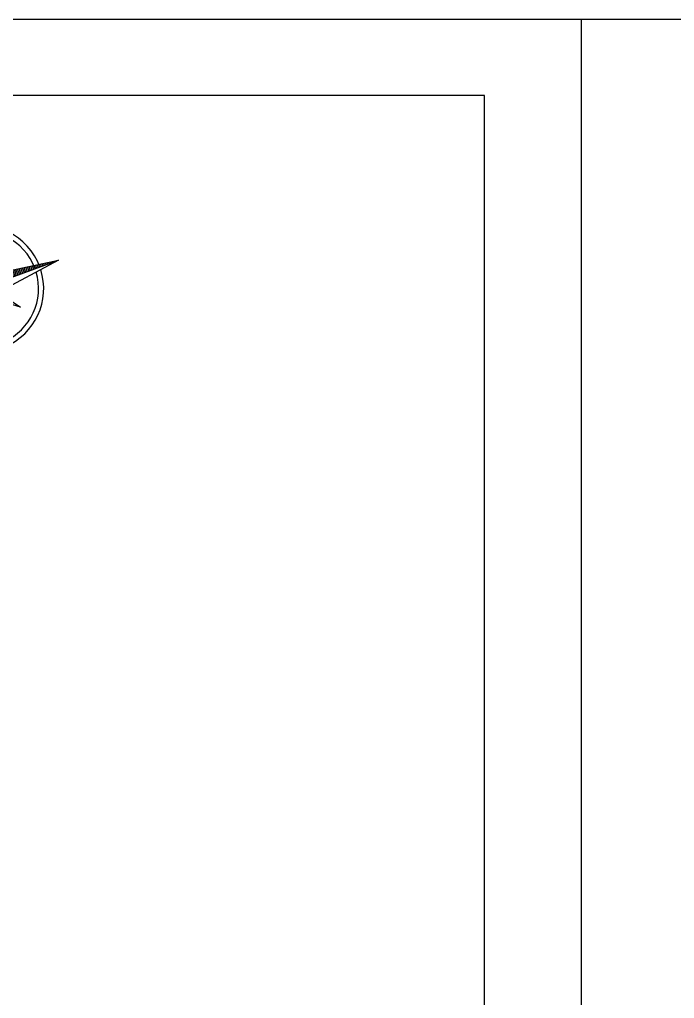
# Model space of a CAD drawing. Header units: inches. Extents: x -189245 to 740841, y -215444 to 469401.
# Drawn here: x -105746 to -80685, y -115892 to -78428 of the extents above; entities that cross this region are included whole.
import ezdxf

# ---------------------------------------------------------------- set-up
doc = ezdxf.new("R2010")
doc.units = ezdxf.units.IN
doc.header["$LTSCALE"] = 10
doc.header["$MEASUREMENT"] = 0
doc.layers.add('A-TTL', color=1, linetype='Continuous')
doc.layers.add('DEFPOINT', color=7, linetype='Continuous', plot=False)

# ---------------------------------------------------------------- blocks, each defined once
blk = doc.blocks.new('*X20')
at = {"color": 0, "linetype": 'ByBlock'}
for p, q in [((-217.53, 160.4998), (-217.53, 160.5)), ((-217.52, 160.4984), (-217.52, 160.5)), ((-217.51, 160.497), (-217.51, 160.5)), ((-217.5, 160.4955), (-217.5, 160.5)), ((-217.49, 160.4941), (-217.49, 160.5)), ((-217.48, 160.4927), (-217.48, 160.5)), ((-217.47, 160.4913), (-217.47, 160.5)), ((-217.46, 160.4898), (-217.46, 160.5)), ((-217.45, 160.4884), (-217.45, 160.5)), ((-217.44, 160.487), (-217.44, 160.5)), ((-217.43, 160.4855), (-217.43, 160.5)), ((-217.42, 160.4841), (-217.42, 160.5)), ((-217.41, 160.4827), (-217.41, 160.5)), ((-217.4, 160.4812), (-217.4, 160.5)), ((-217.39, 160.4798), (-217.39, 160.5)), ((-217.38, 160.4784), (-217.38, 160.5)), ((-217.37, 160.477), (-217.37, 160.5)), ((-217.36, 160.4755), (-217.36, 160.5)), ((-217.35, 160.4741), (-217.35, 160.5)), ((-217.34, 160.4727), (-217.34, 160.5)), ((-217.33, 160.4712), (-217.33, 160.5)), ((-217.32, 160.4698), (-217.32, 160.5)), ((-217.31, 160.4684), (-217.31, 160.5)), ((-217.3, 160.467), (-217.3, 160.5)), ((-217.29, 160.4655), (-217.29, 160.5)), ((-217.28, 160.4641), (-217.28, 160.5)), ((-217.27, 160.4627), (-217.27, 160.5)), ((-217.26, 160.4613), (-217.26, 160.5)), ((-217.25, 160.4598), (-217.25, 160.5)), ((-217.24, 160.4584), (-217.24, 160.5)), ((-217.23, 160.457), (-217.23, 160.5)), ((-217.22, 160.4555), (-217.22, 160.5)), ((-217.21, 160.4541), (-217.21, 160.5)), ((-217.2, 160.4527), (-217.2, 160.5)), ((-217.19, 160.4512), (-217.19, 160.5)), ((-217.18, 160.4498), (-217.18, 160.5)), ((-217.17, 160.4484), (-217.17, 160.5)), ((-217.16, 160.447), (-217.16, 160.5)), ((-217.15, 160.4455), (-217.15, 160.5)), ((-217.14, 160.4441), (-217.14, 160.5)), ((-217.13, 160.4427), (-217.13, 160.5)), ((-217.12, 160.4412), (-217.12, 160.5)), ((-217.11, 160.4398), (-217.11, 160.5)), ((-217.1, 160.4384), (-217.1, 160.5)), ((-217.09, 160.4412), (-217.09, 160.5)), ((-217.08, 160.4512), (-217.08, 160.5)), ((-217.07, 160.4613), (-217.07, 160.5)), ((-217.06, 160.4712), (-217.06, 160.5)), ((-217.05, 160.4812), (-217.05, 160.5)), ((-217.04, 160.4913), (-217.04, 160.5))]:
    blk.add_line(p, q, dxfattribs=at)
blk = doc.blocks.new('north2')
at = {"color": 0, "linetype": 'ByBlock'}
for p, q in [((-0.0625, 0.0625), (0, 0.5)), ((0, 0.5), (0.0625, 0.0625)), ((0, 0.5), (0, 0)), ((-0.0938, 0.0625), (-0.1875, 0.1875)), ((-0.1875, 0.1875), (-0.0625, 0.0937)), ((0.0625, 0.0937), (0.1875, 0.1875)), ((0.1875, 0.1875), (0.0937, 0.0625)), ((-0.5, 0), (-0.0625, 0.0625)), ((-0.0625, 0.0625), (0, 0)), ((0, 0), (0.0625, 0.0625)), ((0.0625, 0.0625), (0.5, 0)), ((0, 0), (-0.5, 0)), ((-0.0625, -0.0625), (-0.5, 0)), ((-0.0625, -0.0625), (0, 0)), ((0, 0), (0.0625, -0.0625)), ((0, 0), (0, -0.5)), ((0.5, 0), (0, 0)), ((0.5, 0), (0.0625, -0.0625)), ((-0.1875, -0.1875), (-0.0938, -0.0625)), ((-0.0625, -0.0938), (-0.1875, -0.1875)), ((0, -0.5), (-0.0625, -0.0625)), ((0.0625, -0.0625), (0, -0.5)), ((0.1875, -0.1875), (0.0625, -0.0938)), ((0.0937, -0.0625), (0.1875, -0.1875))]:
    blk.add_line(p, q, dxfattribs=at)
blk.add_lwpolyline([(0.5391, 0.0255), (0.5391, 0.0177), (0.5312, 0.0177), (0.5312, 0.0411), (0.5391, 0.0411), (0.5391, 0.0333), (0.6094, 0.0333), (0.6094, 0.0411), (0.6172, 0.0411), (0.6172, 0.0177), (0.5547, -0.0214), (0.6094, -0.0214), (0.6094, -0.0136), (0.6172, -0.0136), (0.6172, -0.037), (0.6094, -0.037), (0.6094, -0.0292), (0.5391, -0.0292), (0.5391, -0.037), (0.5312, -0.037), (0.5312, -0.0136), (0.5938, 0.0255), (0.5391, 0.0255)], dxfattribs=at)
for radius, start, end in [(0.3802, 92.58912, 177.41088), (0.3802, 0, 87.41088), (0.3494, 93.5464, 176.4536), (0.3494, 0, 86.4536), (0.3802, 182.58912, 267.41088), (0.3494, 183.5464, 266.4536), (0.3802, 270, 357.41088), (0.3494, 270, 356.4536)]:
    blk.add_arc((0, 0), radius, start, end, dxfattribs=at)
for p, rotation in [((-160.5, -217.0312), 270), ((-217.0312, 160.5), 180), ((160.5, 217.0312), 89.99999999999999)]:
    blk.add_blockref('*X20', p, dxfattribs=dict(at, rotation=rotation))
blk.add_blockref('*X20', (217.0312, -160.5), dxfattribs=at)

msp = doc.modelspace()

# ---------------------------------------------------------------- linework, layer by layer
at = {"layer": 'DEFPOINT', "linetype": 'Continuous'}
msp.add_line((-74245.06827, -78428.22268), (-84245.06827, -78428.22268), dxfattribs=at)
at = {"layer": 'DEFPOINT', "color": 2}
msp.add_lwpolyline([(-189245.06827, -152678.22268), (-84245.06827, -152678.22268), (-84245.06827, -78428.22268), (-189245.06827, -78428.22268)], close=True, dxfattribs=at)
at = {"layer": 'DEFPOINT', "color": 5}
msp.add_lwpolyline([(-183152.06827, -149778.22268), (-87952.06827, -149778.22268), (-87952.06827, -81328.22268), (-183152.06827, -81328.22268)], close=True, dxfattribs=at)

# ---------------------------------------------------------------- block references
at = {"layer": 'A-TTL', "xscale": 6349.999999999833, "yscale": 6350.000000000029, "zscale": 6350, "rotation": 110.1693660417757}
msp.add_blockref('north2', (-107237.0887, -88724.93764), dxfattribs=at)

doc.saveas('drawing.dxf')
